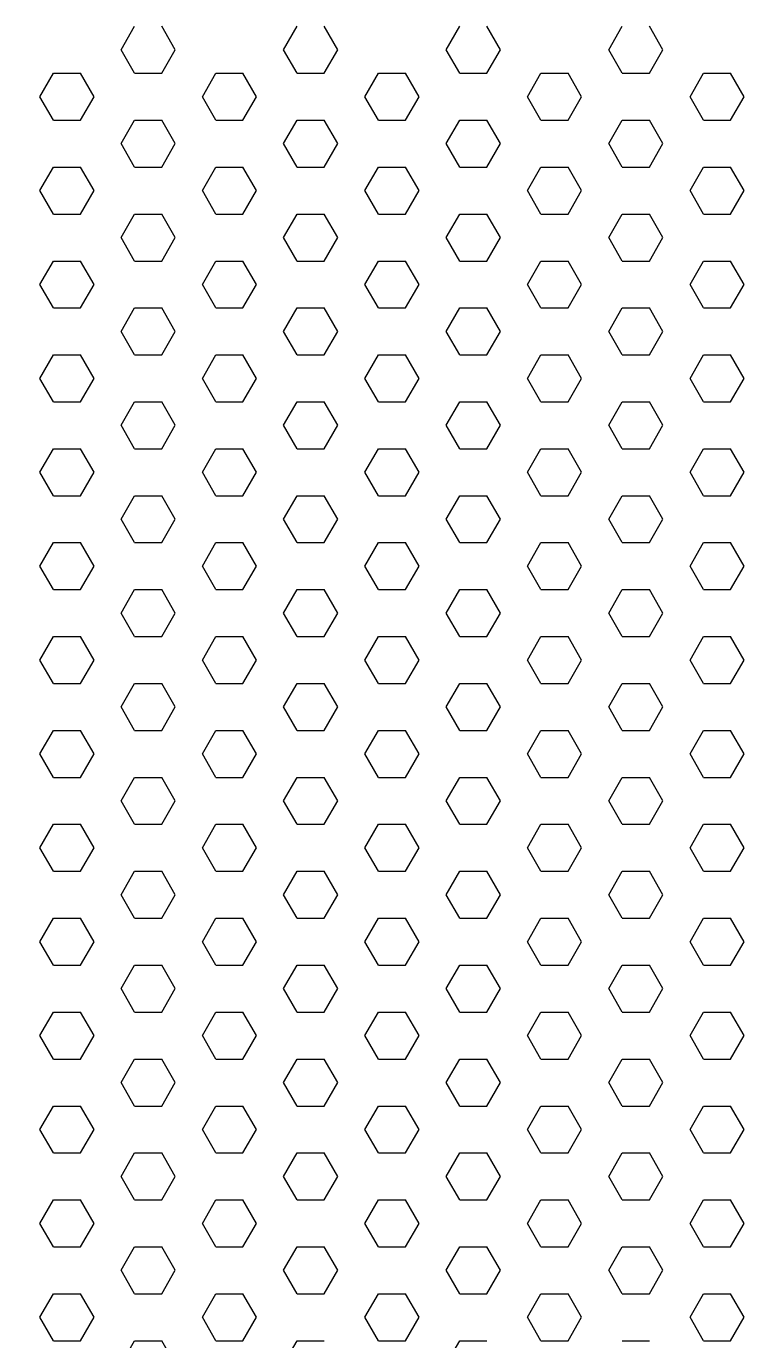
# Model space of a CAD drawing. Header units: millimetres. Extents: x 1464389 to 1998638, y -29162 to 256806.
# Drawn here: x 1540041.44 to 1540058.32, y 124775.66 to 124805.98 of the extents above; entities that cross this region are included whole.
import ezdxf

# ---------------------------------------------------------------- set-up
doc = ezdxf.new("R2010")
doc.units = ezdxf.units.MM
doc.header["$LTSCALE"] = 15
doc.layers.add('LS_DR_Washbasin', color=165, linetype='Continuous')

msp = doc.modelspace()

# ---------------------------------------------------------------- linework, layer by layer
at = {"layer": 'LS_DR_Washbasin', "linetype": 'Continuous'}
for p, q in [((1540043.631, 124805.434), (1540043.943, 124805.976)), ((1540044.881, 124805.434), (1540044.568, 124805.976)), ((1540047.381, 124805.434), (1540047.693, 124805.976)), ((1540048.631, 124805.434), (1540048.318, 124805.976)), ((1540051.131, 124805.434), (1540051.443, 124805.976)), ((1540052.381, 124805.434), (1540052.068, 124805.976)), ((1540054.881, 124805.434), (1540055.193, 124805.976)), ((1540056.131, 124805.434), (1540055.818, 124805.976)), ((1540043.943, 124804.893), (1540043.631, 124805.434)), ((1540044.568, 124804.893), (1540044.881, 124805.434)), ((1540047.693, 124804.893), (1540047.381, 124805.434)), ((1540048.318, 124804.893), (1540048.631, 124805.434)), ((1540051.443, 124804.893), (1540051.131, 124805.434)), ((1540052.068, 124804.893), (1540052.381, 124805.434)), ((1540055.193, 124804.893), (1540054.881, 124805.434)), ((1540055.818, 124804.893), (1540056.131, 124805.434)), ((1540041.756, 124804.352), (1540042.068, 124804.893)), ((1540042.068, 124804.893), (1540042.693, 124804.893)), ((1540043.006, 124804.352), (1540042.693, 124804.893)), ((1540043.943, 124804.893), (1540044.568, 124804.893)), ((1540045.506, 124804.352), (1540045.818, 124804.893)), ((1540045.818, 124804.893), (1540046.443, 124804.893)), ((1540046.756, 124804.352), (1540046.443, 124804.893)), ((1540047.693, 124804.893), (1540048.318, 124804.893)), ((1540049.256, 124804.352), (1540049.568, 124804.893)), ((1540049.568, 124804.893), (1540050.193, 124804.893)), ((1540050.506, 124804.352), (1540050.193, 124804.893)), ((1540051.443, 124804.893), (1540052.068, 124804.893)), ((1540053.006, 124804.352), (1540053.318, 124804.893)), ((1540053.318, 124804.893), (1540053.943, 124804.893)), ((1540054.256, 124804.352), (1540053.943, 124804.893)), ((1540055.193, 124804.893), (1540055.818, 124804.893)), ((1540056.756, 124804.352), (1540057.068, 124804.893)), ((1540057.068, 124804.893), (1540057.693, 124804.893)), ((1540058.006, 124804.352), (1540057.693, 124804.893)), ((1540042.068, 124803.81), (1540041.756, 124804.352)), ((1540042.693, 124803.81), (1540043.006, 124804.352)), ((1540045.818, 124803.81), (1540045.506, 124804.352)), ((1540046.443, 124803.81), (1540046.756, 124804.352)), ((1540049.568, 124803.81), (1540049.256, 124804.352)), ((1540050.193, 124803.81), (1540050.506, 124804.352)), ((1540053.318, 124803.81), (1540053.006, 124804.352)), ((1540053.943, 124803.81), (1540054.256, 124804.352)), ((1540057.068, 124803.81), (1540056.756, 124804.352)), ((1540057.693, 124803.81), (1540058.006, 124804.352)), ((1540042.068, 124803.811), (1540042.693, 124803.811)), ((1540043.631, 124803.269), (1540043.943, 124803.81)), ((1540043.943, 124803.811), (1540044.568, 124803.811)), ((1540044.881, 124803.269), (1540044.568, 124803.81)), ((1540045.818, 124803.811), (1540046.443, 124803.811)), ((1540047.381, 124803.269), (1540047.693, 124803.81)), ((1540047.693, 124803.811), (1540048.318, 124803.811)), ((1540048.631, 124803.269), (1540048.318, 124803.81)), ((1540049.568, 124803.811), (1540050.193, 124803.811)), ((1540051.131, 124803.269), (1540051.443, 124803.81)), ((1540051.443, 124803.811), (1540052.068, 124803.811)), ((1540052.381, 124803.269), (1540052.068, 124803.81)), ((1540053.318, 124803.811), (1540053.943, 124803.811)), ((1540054.881, 124803.269), (1540055.193, 124803.81)), ((1540055.193, 124803.811), (1540055.818, 124803.811)), ((1540056.131, 124803.269), (1540055.818, 124803.81)), ((1540057.068, 124803.811), (1540057.693, 124803.811)), ((1540043.943, 124802.728), (1540043.631, 124803.269)), ((1540044.568, 124802.728), (1540044.881, 124803.269)), ((1540047.693, 124802.728), (1540047.381, 124803.269)), ((1540048.318, 124802.728), (1540048.631, 124803.269)), ((1540051.443, 124802.728), (1540051.131, 124803.269)), ((1540052.068, 124802.728), (1540052.381, 124803.269)), ((1540055.193, 124802.728), (1540054.881, 124803.269)), ((1540055.818, 124802.728), (1540056.131, 124803.269)), ((1540041.756, 124802.187), (1540042.068, 124802.728)), ((1540042.068, 124802.728), (1540042.693, 124802.728)), ((1540043.006, 124802.187), (1540042.693, 124802.728)), ((1540043.943, 124802.728), (1540044.568, 124802.728)), ((1540045.506, 124802.187), (1540045.818, 124802.728)), ((1540045.818, 124802.728), (1540046.443, 124802.728)), ((1540046.756, 124802.187), (1540046.443, 124802.728)), ((1540047.693, 124802.728), (1540048.318, 124802.728)), ((1540049.256, 124802.187), (1540049.568, 124802.728)), ((1540049.568, 124802.728), (1540050.193, 124802.728)), ((1540050.506, 124802.187), (1540050.193, 124802.728)), ((1540051.443, 124802.728), (1540052.068, 124802.728)), ((1540053.006, 124802.187), (1540053.318, 124802.728)), ((1540053.318, 124802.728), (1540053.943, 124802.728)), ((1540054.256, 124802.187), (1540053.943, 124802.728)), ((1540055.193, 124802.728), (1540055.818, 124802.728)), ((1540056.756, 124802.187), (1540057.068, 124802.728)), ((1540057.068, 124802.728), (1540057.693, 124802.728)), ((1540058.006, 124802.187), (1540057.693, 124802.728)), ((1540042.068, 124801.645), (1540041.756, 124802.187)), ((1540042.693, 124801.645), (1540043.006, 124802.187)), ((1540045.818, 124801.645), (1540045.506, 124802.187)), ((1540046.443, 124801.645), (1540046.756, 124802.187)), ((1540049.568, 124801.645), (1540049.256, 124802.187)), ((1540050.193, 124801.645), (1540050.506, 124802.187)), ((1540053.318, 124801.645), (1540053.006, 124802.187)), ((1540053.943, 124801.645), (1540054.256, 124802.187)), ((1540057.068, 124801.645), (1540056.756, 124802.187)), ((1540057.693, 124801.645), (1540058.006, 124802.187)), ((1540042.068, 124801.645), (1540042.693, 124801.645)), ((1540043.631, 124801.104), (1540043.943, 124801.645)), ((1540043.943, 124801.645), (1540044.568, 124801.645)), ((1540044.881, 124801.104), (1540044.568, 124801.645)), ((1540045.818, 124801.645), (1540046.443, 124801.645)), ((1540047.381, 124801.104), (1540047.693, 124801.645)), ((1540047.693, 124801.645), (1540048.318, 124801.645)), ((1540048.631, 124801.104), (1540048.318, 124801.645)), ((1540049.568, 124801.645), (1540050.193, 124801.645)), ((1540051.131, 124801.104), (1540051.443, 124801.645)), ((1540051.443, 124801.645), (1540052.068, 124801.645)), ((1540052.381, 124801.104), (1540052.068, 124801.645)), ((1540053.318, 124801.645), (1540053.943, 124801.645)), ((1540054.881, 124801.104), (1540055.193, 124801.645)), ((1540055.193, 124801.645), (1540055.818, 124801.645)), ((1540056.131, 124801.104), (1540055.818, 124801.645)), ((1540057.068, 124801.645), (1540057.693, 124801.645)), ((1540043.943, 124800.563), (1540043.631, 124801.104)), ((1540044.568, 124800.563), (1540044.881, 124801.104)), ((1540047.693, 124800.563), (1540047.381, 124801.104)), ((1540048.318, 124800.563), (1540048.631, 124801.104)), ((1540051.443, 124800.563), (1540051.131, 124801.104)), ((1540052.068, 124800.563), (1540052.381, 124801.104)), ((1540055.193, 124800.563), (1540054.881, 124801.104)), ((1540055.818, 124800.563), (1540056.131, 124801.104)), ((1540041.756, 124800.022), (1540042.068, 124800.563)), ((1540042.068, 124800.563), (1540042.693, 124800.563)), ((1540043.006, 124800.022), (1540042.693, 124800.563)), ((1540043.943, 124800.563), (1540044.568, 124800.563)), ((1540045.506, 124800.022), (1540045.818, 124800.563)), ((1540045.818, 124800.563), (1540046.443, 124800.563)), ((1540046.756, 124800.022), (1540046.443, 124800.563)), ((1540047.693, 124800.563), (1540048.318, 124800.563)), ((1540049.256, 124800.022), (1540049.568, 124800.563)), ((1540049.568, 124800.563), (1540050.193, 124800.563)), ((1540050.506, 124800.022), (1540050.193, 124800.563)), ((1540051.443, 124800.563), (1540052.068, 124800.563)), ((1540053.006, 124800.022), (1540053.318, 124800.563)), ((1540053.318, 124800.563), (1540053.943, 124800.563)), ((1540054.256, 124800.022), (1540053.943, 124800.563)), ((1540055.193, 124800.563), (1540055.818, 124800.563)), ((1540056.756, 124800.022), (1540057.068, 124800.563)), ((1540057.068, 124800.563), (1540057.693, 124800.563)), ((1540058.006, 124800.022), (1540057.693, 124800.563)), ((1540042.068, 124799.48), (1540041.756, 124800.022)), ((1540042.693, 124799.48), (1540043.006, 124800.022)), ((1540045.818, 124799.48), (1540045.506, 124800.022)), ((1540046.443, 124799.48), (1540046.756, 124800.022)), ((1540049.568, 124799.48), (1540049.256, 124800.022)), ((1540050.193, 124799.48), (1540050.506, 124800.022)), ((1540053.318, 124799.48), (1540053.006, 124800.022)), ((1540053.943, 124799.48), (1540054.256, 124800.022)), ((1540057.068, 124799.48), (1540056.756, 124800.022)), ((1540057.693, 124799.48), (1540058.006, 124800.022)), ((1540042.068, 124799.48), (1540042.693, 124799.48)), ((1540043.631, 124798.939), (1540043.943, 124799.48)), ((1540043.943, 124799.48), (1540044.568, 124799.48)), ((1540044.881, 124798.939), (1540044.568, 124799.48)), ((1540045.818, 124799.48), (1540046.443, 124799.48)), ((1540047.381, 124798.939), (1540047.693, 124799.48)), ((1540047.693, 124799.48), (1540048.318, 124799.48)), ((1540048.631, 124798.939), (1540048.318, 124799.48)), ((1540049.568, 124799.48), (1540050.193, 124799.48)), ((1540051.131, 124798.939), (1540051.443, 124799.48)), ((1540051.443, 124799.48), (1540052.068, 124799.48)), ((1540052.381, 124798.939), (1540052.068, 124799.48)), ((1540053.318, 124799.48), (1540053.943, 124799.48)), ((1540054.881, 124798.939), (1540055.193, 124799.48)), ((1540055.193, 124799.48), (1540055.818, 124799.48)), ((1540056.131, 124798.939), (1540055.818, 124799.48)), ((1540057.068, 124799.48), (1540057.693, 124799.48)), ((1540043.943, 124798.398), (1540043.631, 124798.939)), ((1540044.568, 124798.398), (1540044.881, 124798.939)), ((1540047.693, 124798.398), (1540047.381, 124798.939)), ((1540048.318, 124798.398), (1540048.631, 124798.939)), ((1540051.443, 124798.398), (1540051.131, 124798.939)), ((1540052.068, 124798.398), (1540052.381, 124798.939)), ((1540055.193, 124798.398), (1540054.881, 124798.939)), ((1540055.818, 124798.398), (1540056.131, 124798.939)), ((1540041.756, 124797.857), (1540042.068, 124798.398)), ((1540042.068, 124798.398), (1540042.693, 124798.398)), ((1540043.006, 124797.857), (1540042.693, 124798.398)), ((1540043.943, 124798.398), (1540044.568, 124798.398)), ((1540045.506, 124797.857), (1540045.818, 124798.398)), ((1540045.818, 124798.398), (1540046.443, 124798.398)), ((1540046.756, 124797.857), (1540046.443, 124798.398)), ((1540047.693, 124798.398), (1540048.318, 124798.398)), ((1540049.256, 124797.857), (1540049.568, 124798.398)), ((1540049.568, 124798.398), (1540050.193, 124798.398)), ((1540050.506, 124797.857), (1540050.193, 124798.398)), ((1540051.443, 124798.398), (1540052.068, 124798.398)), ((1540053.006, 124797.857), (1540053.318, 124798.398)), ((1540053.318, 124798.398), (1540053.943, 124798.398)), ((1540054.256, 124797.857), (1540053.943, 124798.398)), ((1540055.193, 124798.398), (1540055.818, 124798.398)), ((1540056.756, 124797.857), (1540057.068, 124798.398)), ((1540057.068, 124798.398), (1540057.693, 124798.398)), ((1540058.006, 124797.857), (1540057.693, 124798.398)), ((1540042.068, 124797.315), (1540041.756, 124797.857)), ((1540042.693, 124797.315), (1540043.006, 124797.857)), ((1540045.818, 124797.315), (1540045.506, 124797.857)), ((1540046.443, 124797.315), (1540046.756, 124797.857)), ((1540049.568, 124797.315), (1540049.256, 124797.857)), ((1540050.193, 124797.315), (1540050.506, 124797.857)), ((1540053.318, 124797.315), (1540053.006, 124797.857)), ((1540053.943, 124797.315), (1540054.256, 124797.857)), ((1540057.068, 124797.315), (1540056.756, 124797.857)), ((1540057.693, 124797.315), (1540058.006, 124797.857)), ((1540042.068, 124797.315), (1540042.693, 124797.315)), ((1540043.631, 124796.774), (1540043.943, 124797.315)), ((1540043.943, 124797.315), (1540044.568, 124797.315)), ((1540044.881, 124796.774), (1540044.568, 124797.315)), ((1540045.818, 124797.315), (1540046.443, 124797.315)), ((1540047.381, 124796.774), (1540047.693, 124797.315)), ((1540047.693, 124797.315), (1540048.318, 124797.315)), ((1540048.631, 124796.774), (1540048.318, 124797.315)), ((1540049.568, 124797.315), (1540050.193, 124797.315)), ((1540051.131, 124796.774), (1540051.443, 124797.315)), ((1540051.443, 124797.315), (1540052.068, 124797.315)), ((1540052.381, 124796.774), (1540052.068, 124797.315)), ((1540053.318, 124797.315), (1540053.943, 124797.315)), ((1540054.881, 124796.774), (1540055.193, 124797.315)), ((1540055.193, 124797.315), (1540055.818, 124797.315)), ((1540056.131, 124796.774), (1540055.818, 124797.315)), ((1540057.068, 124797.315), (1540057.693, 124797.315)), ((1540043.943, 124796.233), (1540043.631, 124796.774)), ((1540044.568, 124796.233), (1540044.881, 124796.774)), ((1540047.693, 124796.233), (1540047.381, 124796.774)), ((1540048.318, 124796.233), (1540048.631, 124796.774)), ((1540051.443, 124796.233), (1540051.131, 124796.774)), ((1540052.068, 124796.233), (1540052.381, 124796.774)), ((1540055.193, 124796.233), (1540054.881, 124796.774)), ((1540055.818, 124796.233), (1540056.131, 124796.774)), ((1540041.756, 124795.691), (1540042.068, 124796.233)), ((1540042.068, 124796.233), (1540042.693, 124796.233)), ((1540043.006, 124795.691), (1540042.693, 124796.233)), ((1540043.943, 124796.233), (1540044.568, 124796.233)), ((1540045.506, 124795.691), (1540045.818, 124796.233)), ((1540045.818, 124796.233), (1540046.443, 124796.233)), ((1540046.756, 124795.691), (1540046.443, 124796.233)), ((1540047.693, 124796.233), (1540048.318, 124796.233)), ((1540049.256, 124795.691), (1540049.568, 124796.233)), ((1540049.568, 124796.233), (1540050.193, 124796.233)), ((1540050.506, 124795.691), (1540050.193, 124796.233)), ((1540051.443, 124796.233), (1540052.068, 124796.233)), ((1540053.006, 124795.691), (1540053.318, 124796.233)), ((1540053.318, 124796.233), (1540053.943, 124796.233)), ((1540054.256, 124795.691), (1540053.943, 124796.233)), ((1540055.193, 124796.233), (1540055.818, 124796.233)), ((1540056.756, 124795.691), (1540057.068, 124796.233)), ((1540057.068, 124796.233), (1540057.693, 124796.233)), ((1540058.006, 124795.691), (1540057.693, 124796.233)), ((1540042.068, 124795.15), (1540041.756, 124795.691)), ((1540042.693, 124795.15), (1540043.006, 124795.691)), ((1540045.818, 124795.15), (1540045.506, 124795.691)), ((1540046.443, 124795.15), (1540046.756, 124795.691)), ((1540049.568, 124795.15), (1540049.256, 124795.691)), ((1540050.193, 124795.15), (1540050.506, 124795.691)), ((1540053.318, 124795.15), (1540053.006, 124795.691)), ((1540053.943, 124795.15), (1540054.256, 124795.691)), ((1540057.068, 124795.15), (1540056.756, 124795.691)), ((1540057.693, 124795.15), (1540058.006, 124795.691)), ((1540042.068, 124795.15), (1540042.693, 124795.15)), ((1540043.631, 124794.609), (1540043.943, 124795.15)), ((1540043.943, 124795.15), (1540044.568, 124795.15)), ((1540044.881, 124794.609), (1540044.568, 124795.15)), ((1540045.818, 124795.15), (1540046.443, 124795.15)), ((1540047.381, 124794.609), (1540047.693, 124795.15)), ((1540047.693, 124795.15), (1540048.318, 124795.15)), ((1540048.631, 124794.609), (1540048.318, 124795.15)), ((1540049.568, 124795.15), (1540050.193, 124795.15)), ((1540051.131, 124794.609), (1540051.443, 124795.15)), ((1540051.443, 124795.15), (1540052.068, 124795.15)), ((1540052.381, 124794.609), (1540052.068, 124795.15)), ((1540053.318, 124795.15), (1540053.943, 124795.15)), ((1540054.881, 124794.609), (1540055.193, 124795.15)), ((1540055.193, 124795.15), (1540055.818, 124795.15)), ((1540056.131, 124794.609), (1540055.818, 124795.15)), ((1540057.068, 124795.15), (1540057.693, 124795.15)), ((1540043.943, 124794.068), (1540043.631, 124794.609)), ((1540044.568, 124794.068), (1540044.881, 124794.609)), ((1540047.693, 124794.068), (1540047.381, 124794.609)), ((1540048.318, 124794.068), (1540048.631, 124794.609)), ((1540051.443, 124794.068), (1540051.131, 124794.609)), ((1540052.068, 124794.068), (1540052.381, 124794.609)), ((1540055.193, 124794.068), (1540054.881, 124794.609)), ((1540055.818, 124794.068), (1540056.131, 124794.609)), ((1540041.756, 124793.526), (1540042.068, 124794.068)), ((1540042.068, 124794.068), (1540042.693, 124794.068)), ((1540043.006, 124793.526), (1540042.693, 124794.068)), ((1540043.943, 124794.068), (1540044.568, 124794.068)), ((1540045.506, 124793.526), (1540045.818, 124794.068)), ((1540045.818, 124794.068), (1540046.443, 124794.068)), ((1540046.756, 124793.526), (1540046.443, 124794.068)), ((1540047.693, 124794.068), (1540048.318, 124794.068)), ((1540049.256, 124793.526), (1540049.568, 124794.068)), ((1540049.568, 124794.068), (1540050.193, 124794.068)), ((1540050.506, 124793.526), (1540050.193, 124794.068)), ((1540051.443, 124794.068), (1540052.068, 124794.068)), ((1540053.006, 124793.526), (1540053.318, 124794.068)), ((1540053.318, 124794.068), (1540053.943, 124794.068)), ((1540054.256, 124793.526), (1540053.943, 124794.068)), ((1540055.193, 124794.068), (1540055.818, 124794.068)), ((1540056.756, 124793.526), (1540057.068, 124794.068)), ((1540057.068, 124794.068), (1540057.693, 124794.068)), ((1540058.006, 124793.526), (1540057.693, 124794.068)), ((1540042.068, 124792.985), (1540041.756, 124793.526)), ((1540042.693, 124792.985), (1540043.006, 124793.526)), ((1540045.818, 124792.985), (1540045.506, 124793.526)), ((1540046.443, 124792.985), (1540046.756, 124793.526)), ((1540049.568, 124792.985), (1540049.256, 124793.526)), ((1540050.193, 124792.985), (1540050.506, 124793.526)), ((1540053.318, 124792.985), (1540053.006, 124793.526)), ((1540053.943, 124792.985), (1540054.256, 124793.526)), ((1540057.068, 124792.985), (1540056.756, 124793.526)), ((1540057.693, 124792.985), (1540058.006, 124793.526)), ((1540042.068, 124792.985), (1540042.693, 124792.985)), ((1540043.631, 124792.444), (1540043.943, 124792.985)), ((1540043.943, 124792.985), (1540044.568, 124792.985)), ((1540044.881, 124792.444), (1540044.568, 124792.985)), ((1540045.818, 124792.985), (1540046.443, 124792.985)), ((1540047.381, 124792.444), (1540047.693, 124792.985)), ((1540047.693, 124792.985), (1540048.318, 124792.985)), ((1540048.631, 124792.444), (1540048.318, 124792.985)), ((1540049.568, 124792.985), (1540050.193, 124792.985)), ((1540051.131, 124792.444), (1540051.443, 124792.985)), ((1540051.443, 124792.985), (1540052.068, 124792.985)), ((1540052.381, 124792.444), (1540052.068, 124792.985)), ((1540053.318, 124792.985), (1540053.943, 124792.985)), ((1540054.881, 124792.444), (1540055.193, 124792.985)), ((1540055.193, 124792.985), (1540055.818, 124792.985)), ((1540056.131, 124792.444), (1540055.818, 124792.985)), ((1540057.068, 124792.985), (1540057.693, 124792.985)), ((1540043.943, 124791.903), (1540043.631, 124792.444)), ((1540044.568, 124791.903), (1540044.881, 124792.444)), ((1540047.693, 124791.903), (1540047.381, 124792.444)), ((1540048.318, 124791.903), (1540048.631, 124792.444)), ((1540051.443, 124791.903), (1540051.131, 124792.444)), ((1540052.068, 124791.903), (1540052.381, 124792.444)), ((1540055.193, 124791.903), (1540054.881, 124792.444)), ((1540055.818, 124791.903), (1540056.131, 124792.444)), ((1540041.756, 124791.361), (1540042.068, 124791.903)), ((1540042.068, 124791.903), (1540042.693, 124791.903)), ((1540043.006, 124791.361), (1540042.693, 124791.903)), ((1540043.943, 124791.903), (1540044.568, 124791.903)), ((1540045.506, 124791.361), (1540045.818, 124791.903)), ((1540045.818, 124791.903), (1540046.443, 124791.903)), ((1540046.756, 124791.361), (1540046.443, 124791.903)), ((1540047.693, 124791.903), (1540048.318, 124791.903)), ((1540049.256, 124791.361), (1540049.568, 124791.903)), ((1540049.568, 124791.903), (1540050.193, 124791.903)), ((1540050.506, 124791.361), (1540050.193, 124791.903)), ((1540051.443, 124791.903), (1540052.068, 124791.903)), ((1540053.006, 124791.361), (1540053.318, 124791.903)), ((1540053.318, 124791.903), (1540053.943, 124791.903)), ((1540054.256, 124791.361), (1540053.943, 124791.903)), ((1540055.193, 124791.903), (1540055.818, 124791.903)), ((1540056.756, 124791.361), (1540057.068, 124791.903)), ((1540057.068, 124791.903), (1540057.693, 124791.903)), ((1540058.006, 124791.361), (1540057.693, 124791.903)), ((1540042.068, 124790.82), (1540041.756, 124791.361)), ((1540042.693, 124790.82), (1540043.006, 124791.361)), ((1540045.818, 124790.82), (1540045.506, 124791.361)), ((1540046.443, 124790.82), (1540046.756, 124791.361)), ((1540049.568, 124790.82), (1540049.256, 124791.361)), ((1540050.193, 124790.82), (1540050.506, 124791.361)), ((1540053.318, 124790.82), (1540053.006, 124791.361)), ((1540053.943, 124790.82), (1540054.256, 124791.361)), ((1540057.068, 124790.82), (1540056.756, 124791.361)), ((1540057.693, 124790.82), (1540058.006, 124791.361)), ((1540042.068, 124790.82), (1540042.693, 124790.82)), ((1540043.631, 124790.279), (1540043.943, 124790.82)), ((1540043.943, 124790.82), (1540044.568, 124790.82)), ((1540044.881, 124790.279), (1540044.568, 124790.82)), ((1540045.818, 124790.82), (1540046.443, 124790.82)), ((1540047.381, 124790.279), (1540047.693, 124790.82)), ((1540047.693, 124790.82), (1540048.318, 124790.82)), ((1540048.631, 124790.279), (1540048.318, 124790.82)), ((1540049.568, 124790.82), (1540050.193, 124790.82)), ((1540051.131, 124790.279), (1540051.443, 124790.82)), ((1540051.443, 124790.82), (1540052.068, 124790.82)), ((1540052.381, 124790.279), (1540052.068, 124790.82)), ((1540053.318, 124790.82), (1540053.943, 124790.82)), ((1540054.881, 124790.279), (1540055.193, 124790.82)), ((1540055.193, 124790.82), (1540055.818, 124790.82)), ((1540056.131, 124790.279), (1540055.818, 124790.82)), ((1540057.068, 124790.82), (1540057.693, 124790.82)), ((1540043.943, 124789.738), (1540043.631, 124790.279)), ((1540044.568, 124789.738), (1540044.881, 124790.279)), ((1540047.693, 124789.738), (1540047.381, 124790.279)), ((1540048.318, 124789.738), (1540048.631, 124790.279)), ((1540051.443, 124789.738), (1540051.131, 124790.279)), ((1540052.068, 124789.738), (1540052.381, 124790.279)), ((1540055.193, 124789.738), (1540054.881, 124790.279)), ((1540055.818, 124789.738), (1540056.131, 124790.279)), ((1540041.756, 124789.196), (1540042.068, 124789.738)), ((1540042.068, 124789.738), (1540042.693, 124789.738)), ((1540043.006, 124789.196), (1540042.693, 124789.738)), ((1540043.943, 124789.738), (1540044.568, 124789.738)), ((1540045.506, 124789.196), (1540045.818, 124789.738)), ((1540045.818, 124789.738), (1540046.443, 124789.738)), ((1540046.756, 124789.196), (1540046.443, 124789.738)), ((1540047.693, 124789.738), (1540048.318, 124789.738)), ((1540049.256, 124789.196), (1540049.568, 124789.738)), ((1540049.568, 124789.738), (1540050.193, 124789.738)), ((1540050.506, 124789.196), (1540050.193, 124789.738)), ((1540051.443, 124789.738), (1540052.068, 124789.738)), ((1540053.006, 124789.196), (1540053.318, 124789.738)), ((1540053.318, 124789.738), (1540053.943, 124789.738)), ((1540054.256, 124789.196), (1540053.943, 124789.738)), ((1540055.193, 124789.738), (1540055.818, 124789.738)), ((1540056.756, 124789.196), (1540057.068, 124789.738)), ((1540057.068, 124789.738), (1540057.693, 124789.738)), ((1540058.006, 124789.196), (1540057.693, 124789.738)), ((1540042.068, 124788.655), (1540041.756, 124789.196)), ((1540042.693, 124788.655), (1540043.006, 124789.196)), ((1540045.818, 124788.655), (1540045.506, 124789.196)), ((1540046.443, 124788.655), (1540046.756, 124789.196)), ((1540049.568, 124788.655), (1540049.256, 124789.196)), ((1540050.193, 124788.655), (1540050.506, 124789.196)), ((1540053.318, 124788.655), (1540053.006, 124789.196)), ((1540053.943, 124788.655), (1540054.256, 124789.196)), ((1540057.068, 124788.655), (1540056.756, 124789.196)), ((1540057.693, 124788.655), (1540058.006, 124789.196)), ((1540042.068, 124788.655), (1540042.693, 124788.655)), ((1540043.631, 124788.114), (1540043.943, 124788.655)), ((1540043.943, 124788.655), (1540044.568, 124788.655)), ((1540044.881, 124788.114), (1540044.568, 124788.655)), ((1540045.818, 124788.655), (1540046.443, 124788.655)), ((1540047.381, 124788.114), (1540047.693, 124788.655)), ((1540047.693, 124788.655), (1540048.318, 124788.655)), ((1540048.631, 124788.114), (1540048.318, 124788.655)), ((1540049.568, 124788.655), (1540050.193, 124788.655)), ((1540051.131, 124788.114), (1540051.443, 124788.655)), ((1540051.443, 124788.655), (1540052.068, 124788.655)), ((1540052.381, 124788.114), (1540052.068, 124788.655)), ((1540053.318, 124788.655), (1540053.943, 124788.655)), ((1540054.881, 124788.114), (1540055.193, 124788.655)), ((1540055.193, 124788.655), (1540055.818, 124788.655)), ((1540056.131, 124788.114), (1540055.818, 124788.655)), ((1540057.068, 124788.655), (1540057.693, 124788.655)), ((1540043.943, 124787.573), (1540043.631, 124788.114)), ((1540044.568, 124787.573), (1540044.881, 124788.114)), ((1540047.693, 124787.573), (1540047.381, 124788.114)), ((1540048.318, 124787.573), (1540048.631, 124788.114)), ((1540051.443, 124787.573), (1540051.131, 124788.114)), ((1540052.068, 124787.573), (1540052.381, 124788.114)), ((1540055.193, 124787.573), (1540054.881, 124788.114)), ((1540055.818, 124787.573), (1540056.131, 124788.114)), ((1540041.756, 124787.031), (1540042.068, 124787.573)), ((1540042.068, 124787.573), (1540042.693, 124787.573)), ((1540043.006, 124787.031), (1540042.693, 124787.573)), ((1540043.943, 124787.573), (1540044.568, 124787.573)), ((1540045.506, 124787.031), (1540045.818, 124787.573)), ((1540045.818, 124787.573), (1540046.443, 124787.573)), ((1540046.756, 124787.031), (1540046.443, 124787.573)), ((1540047.693, 124787.573), (1540048.318, 124787.573)), ((1540049.256, 124787.031), (1540049.568, 124787.573)), ((1540049.568, 124787.573), (1540050.193, 124787.573)), ((1540050.506, 124787.031), (1540050.193, 124787.573)), ((1540051.443, 124787.573), (1540052.068, 124787.573)), ((1540053.006, 124787.031), (1540053.318, 124787.573)), ((1540053.318, 124787.573), (1540053.943, 124787.573)), ((1540054.256, 124787.031), (1540053.943, 124787.573)), ((1540055.193, 124787.573), (1540055.818, 124787.573)), ((1540056.756, 124787.031), (1540057.068, 124787.573)), ((1540057.068, 124787.573), (1540057.693, 124787.573)), ((1540058.006, 124787.031), (1540057.693, 124787.573)), ((1540042.068, 124786.49), (1540041.756, 124787.031)), ((1540042.693, 124786.49), (1540043.006, 124787.031)), ((1540045.818, 124786.49), (1540045.506, 124787.031)), ((1540046.443, 124786.49), (1540046.756, 124787.031)), ((1540049.568, 124786.49), (1540049.256, 124787.031)), ((1540050.193, 124786.49), (1540050.506, 124787.031)), ((1540053.318, 124786.49), (1540053.006, 124787.031)), ((1540053.943, 124786.49), (1540054.256, 124787.031)), ((1540057.068, 124786.49), (1540056.756, 124787.031)), ((1540057.693, 124786.49), (1540058.006, 124787.031)), ((1540042.068, 124786.49), (1540042.693, 124786.49)), ((1540043.631, 124785.949), (1540043.943, 124786.49)), ((1540043.943, 124786.49), (1540044.568, 124786.49)), ((1540044.881, 124785.949), (1540044.568, 124786.49)), ((1540045.818, 124786.49), (1540046.443, 124786.49)), ((1540047.381, 124785.949), (1540047.693, 124786.49)), ((1540047.693, 124786.49), (1540048.318, 124786.49)), ((1540048.631, 124785.949), (1540048.318, 124786.49)), ((1540049.568, 124786.49), (1540050.193, 124786.49)), ((1540051.131, 124785.949), (1540051.443, 124786.49)), ((1540051.443, 124786.49), (1540052.068, 124786.49)), ((1540052.381, 124785.949), (1540052.068, 124786.49)), ((1540053.318, 124786.49), (1540053.943, 124786.49)), ((1540054.881, 124785.949), (1540055.193, 124786.49)), ((1540055.193, 124786.49), (1540055.818, 124786.49)), ((1540056.131, 124785.949), (1540055.818, 124786.49)), ((1540057.068, 124786.49), (1540057.693, 124786.49)), ((1540043.943, 124785.407), (1540043.631, 124785.949)), ((1540044.568, 124785.407), (1540044.881, 124785.949)), ((1540047.693, 124785.407), (1540047.381, 124785.949)), ((1540048.318, 124785.407), (1540048.631, 124785.949)), ((1540051.443, 124785.407), (1540051.131, 124785.949)), ((1540052.068, 124785.407), (1540052.381, 124785.949)), ((1540055.193, 124785.407), (1540054.881, 124785.949)), ((1540055.818, 124785.407), (1540056.131, 124785.949)), ((1540041.756, 124784.866), (1540042.068, 124785.407)), ((1540042.068, 124785.407), (1540042.693, 124785.407)), ((1540043.006, 124784.866), (1540042.693, 124785.407)), ((1540043.943, 124785.407), (1540044.568, 124785.407)), ((1540045.506, 124784.866), (1540045.818, 124785.407)), ((1540045.818, 124785.407), (1540046.443, 124785.407)), ((1540046.756, 124784.866), (1540046.443, 124785.407)), ((1540047.693, 124785.407), (1540048.318, 124785.407)), ((1540049.256, 124784.866), (1540049.568, 124785.407)), ((1540049.568, 124785.407), (1540050.193, 124785.407)), ((1540050.506, 124784.866), (1540050.193, 124785.407)), ((1540051.443, 124785.407), (1540052.068, 124785.407)), ((1540053.006, 124784.866), (1540053.318, 124785.407)), ((1540053.318, 124785.407), (1540053.943, 124785.407)), ((1540054.256, 124784.866), (1540053.943, 124785.407)), ((1540055.193, 124785.407), (1540055.818, 124785.407)), ((1540056.756, 124784.866), (1540057.068, 124785.407)), ((1540057.068, 124785.407), (1540057.693, 124785.407)), ((1540058.006, 124784.866), (1540057.693, 124785.407)), ((1540042.068, 124784.325), (1540041.756, 124784.866)), ((1540042.693, 124784.325), (1540043.006, 124784.866)), ((1540045.818, 124784.325), (1540045.506, 124784.866)), ((1540046.443, 124784.325), (1540046.756, 124784.866)), ((1540049.568, 124784.325), (1540049.256, 124784.866)), ((1540050.193, 124784.325), (1540050.506, 124784.866)), ((1540053.318, 124784.325), (1540053.006, 124784.866)), ((1540053.943, 124784.325), (1540054.256, 124784.866)), ((1540057.068, 124784.325), (1540056.756, 124784.866)), ((1540057.693, 124784.325), (1540058.006, 124784.866)), ((1540042.068, 124784.325), (1540042.693, 124784.325)), ((1540043.631, 124783.784), (1540043.943, 124784.325)), ((1540043.943, 124784.325), (1540044.568, 124784.325)), ((1540044.881, 124783.784), (1540044.568, 124784.325)), ((1540045.818, 124784.325), (1540046.443, 124784.325)), ((1540047.381, 124783.784), (1540047.693, 124784.325)), ((1540047.693, 124784.325), (1540048.318, 124784.325)), ((1540048.631, 124783.784), (1540048.318, 124784.325)), ((1540049.568, 124784.325), (1540050.193, 124784.325)), ((1540051.131, 124783.784), (1540051.443, 124784.325)), ((1540051.443, 124784.325), (1540052.068, 124784.325)), ((1540052.381, 124783.784), (1540052.068, 124784.325)), ((1540053.318, 124784.325), (1540053.943, 124784.325)), ((1540054.881, 124783.784), (1540055.193, 124784.325)), ((1540055.193, 124784.325), (1540055.818, 124784.325)), ((1540056.131, 124783.784), (1540055.818, 124784.325)), ((1540057.068, 124784.325), (1540057.693, 124784.325)), ((1540043.943, 124783.242), (1540043.631, 124783.784)), ((1540044.568, 124783.242), (1540044.881, 124783.784)), ((1540047.693, 124783.242), (1540047.381, 124783.784)), ((1540048.318, 124783.242), (1540048.631, 124783.784)), ((1540051.443, 124783.242), (1540051.131, 124783.784)), ((1540052.068, 124783.242), (1540052.381, 124783.784)), ((1540055.193, 124783.242), (1540054.881, 124783.784)), ((1540055.818, 124783.242), (1540056.131, 124783.784)), ((1540041.756, 124782.701), (1540042.068, 124783.242)), ((1540042.068, 124783.242), (1540042.693, 124783.242)), ((1540043.006, 124782.701), (1540042.693, 124783.242)), ((1540043.943, 124783.242), (1540044.568, 124783.242)), ((1540045.506, 124782.701), (1540045.818, 124783.242)), ((1540045.818, 124783.242), (1540046.443, 124783.242)), ((1540046.756, 124782.701), (1540046.443, 124783.242)), ((1540047.693, 124783.242), (1540048.318, 124783.242)), ((1540049.256, 124782.701), (1540049.568, 124783.242)), ((1540049.568, 124783.242), (1540050.193, 124783.242)), ((1540050.506, 124782.701), (1540050.193, 124783.242)), ((1540051.443, 124783.242), (1540052.068, 124783.242)), ((1540053.006, 124782.701), (1540053.318, 124783.242)), ((1540053.318, 124783.242), (1540053.943, 124783.242)), ((1540054.256, 124782.701), (1540053.943, 124783.242)), ((1540055.193, 124783.242), (1540055.818, 124783.242)), ((1540056.756, 124782.701), (1540057.068, 124783.242)), ((1540057.068, 124783.242), (1540057.693, 124783.242)), ((1540058.006, 124782.701), (1540057.693, 124783.242)), ((1540042.068, 124782.16), (1540041.756, 124782.701)), ((1540042.693, 124782.16), (1540043.006, 124782.701)), ((1540045.818, 124782.16), (1540045.506, 124782.701)), ((1540046.443, 124782.16), (1540046.756, 124782.701)), ((1540049.568, 124782.16), (1540049.256, 124782.701)), ((1540050.193, 124782.16), (1540050.506, 124782.701)), ((1540053.318, 124782.16), (1540053.006, 124782.701)), ((1540053.943, 124782.16), (1540054.256, 124782.701)), ((1540057.068, 124782.16), (1540056.756, 124782.701)), ((1540057.693, 124782.16), (1540058.006, 124782.701)), ((1540042.068, 124782.16), (1540042.693, 124782.16)), ((1540043.631, 124781.619), (1540043.943, 124782.16)), ((1540043.943, 124782.16), (1540044.568, 124782.16)), ((1540044.881, 124781.619), (1540044.568, 124782.16)), ((1540045.818, 124782.16), (1540046.443, 124782.16)), ((1540047.381, 124781.619), (1540047.693, 124782.16)), ((1540047.693, 124782.16), (1540048.318, 124782.16)), ((1540048.631, 124781.619), (1540048.318, 124782.16)), ((1540049.568, 124782.16), (1540050.193, 124782.16)), ((1540051.131, 124781.619), (1540051.443, 124782.16)), ((1540051.443, 124782.16), (1540052.068, 124782.16)), ((1540052.381, 124781.619), (1540052.068, 124782.16)), ((1540053.318, 124782.16), (1540053.943, 124782.16)), ((1540054.881, 124781.619), (1540055.193, 124782.16)), ((1540055.193, 124782.16), (1540055.818, 124782.16)), ((1540056.131, 124781.619), (1540055.818, 124782.16)), ((1540057.068, 124782.16), (1540057.693, 124782.16)), ((1540043.943, 124781.077), (1540043.631, 124781.619)), ((1540044.568, 124781.077), (1540044.881, 124781.619)), ((1540047.693, 124781.077), (1540047.381, 124781.619)), ((1540048.318, 124781.077), (1540048.631, 124781.619)), ((1540051.443, 124781.077), (1540051.131, 124781.619)), ((1540052.068, 124781.077), (1540052.381, 124781.619)), ((1540055.193, 124781.077), (1540054.881, 124781.619)), ((1540055.818, 124781.077), (1540056.131, 124781.619)), ((1540041.756, 124780.536), (1540042.068, 124781.077)), ((1540042.068, 124781.077), (1540042.693, 124781.077)), ((1540043.006, 124780.536), (1540042.693, 124781.077)), ((1540043.943, 124781.077), (1540044.568, 124781.077)), ((1540045.506, 124780.536), (1540045.818, 124781.077)), ((1540045.818, 124781.077), (1540046.443, 124781.077)), ((1540046.756, 124780.536), (1540046.443, 124781.077)), ((1540047.693, 124781.077), (1540048.318, 124781.077)), ((1540049.256, 124780.536), (1540049.568, 124781.077)), ((1540049.568, 124781.077), (1540050.193, 124781.077)), ((1540050.506, 124780.536), (1540050.193, 124781.077)), ((1540051.443, 124781.077), (1540052.068, 124781.077)), ((1540053.006, 124780.536), (1540053.318, 124781.077)), ((1540053.318, 124781.077), (1540053.943, 124781.077)), ((1540054.256, 124780.536), (1540053.943, 124781.077)), ((1540055.193, 124781.077), (1540055.818, 124781.077)), ((1540056.756, 124780.536), (1540057.068, 124781.077)), ((1540057.068, 124781.077), (1540057.693, 124781.077)), ((1540058.006, 124780.536), (1540057.693, 124781.077)), ((1540042.068, 124779.995), (1540041.756, 124780.536)), ((1540042.693, 124779.995), (1540043.006, 124780.536)), ((1540045.818, 124779.995), (1540045.506, 124780.536)), ((1540046.443, 124779.995), (1540046.756, 124780.536)), ((1540049.568, 124779.995), (1540049.256, 124780.536)), ((1540050.193, 124779.995), (1540050.506, 124780.536)), ((1540053.318, 124779.995), (1540053.006, 124780.536)), ((1540053.943, 124779.995), (1540054.256, 124780.536)), ((1540057.068, 124779.995), (1540056.756, 124780.536)), ((1540057.693, 124779.995), (1540058.006, 124780.536)), ((1540042.068, 124779.995), (1540042.693, 124779.995)), ((1540043.631, 124779.454), (1540043.943, 124779.995)), ((1540043.943, 124779.995), (1540044.568, 124779.995)), ((1540044.881, 124779.454), (1540044.568, 124779.995)), ((1540045.818, 124779.995), (1540046.443, 124779.995)), ((1540047.381, 124779.454), (1540047.693, 124779.995)), ((1540047.693, 124779.995), (1540048.318, 124779.995)), ((1540048.631, 124779.454), (1540048.318, 124779.995)), ((1540049.568, 124779.995), (1540050.193, 124779.995)), ((1540051.131, 124779.454), (1540051.443, 124779.995)), ((1540051.443, 124779.995), (1540052.068, 124779.995)), ((1540052.381, 124779.454), (1540052.068, 124779.995)), ((1540053.318, 124779.995), (1540053.943, 124779.995)), ((1540054.881, 124779.454), (1540055.193, 124779.995)), ((1540055.193, 124779.995), (1540055.818, 124779.995)), ((1540056.131, 124779.454), (1540055.818, 124779.995)), ((1540057.068, 124779.995), (1540057.693, 124779.995)), ((1540043.943, 124778.912), (1540043.631, 124779.454)), ((1540044.568, 124778.912), (1540044.881, 124779.454)), ((1540047.693, 124778.912), (1540047.381, 124779.454)), ((1540048.318, 124778.912), (1540048.631, 124779.454)), ((1540051.443, 124778.912), (1540051.131, 124779.454)), ((1540052.068, 124778.912), (1540052.381, 124779.454)), ((1540055.193, 124778.912), (1540054.881, 124779.454)), ((1540055.818, 124778.912), (1540056.131, 124779.454)), ((1540041.756, 124778.371), (1540042.068, 124778.912)), ((1540042.068, 124778.912), (1540042.693, 124778.912)), ((1540043.006, 124778.371), (1540042.693, 124778.912)), ((1540043.943, 124778.912), (1540044.568, 124778.912)), ((1540045.506, 124778.371), (1540045.818, 124778.912)), ((1540045.818, 124778.912), (1540046.443, 124778.912)), ((1540046.756, 124778.371), (1540046.443, 124778.912)), ((1540047.693, 124778.912), (1540048.318, 124778.912)), ((1540049.256, 124778.371), (1540049.568, 124778.912)), ((1540049.568, 124778.912), (1540050.193, 124778.912)), ((1540050.506, 124778.371), (1540050.193, 124778.912)), ((1540051.443, 124778.912), (1540052.068, 124778.912)), ((1540053.006, 124778.371), (1540053.318, 124778.912)), ((1540053.318, 124778.912), (1540053.943, 124778.912)), ((1540054.256, 124778.371), (1540053.943, 124778.912)), ((1540055.193, 124778.912), (1540055.818, 124778.912)), ((1540056.756, 124778.371), (1540057.068, 124778.912)), ((1540057.068, 124778.912), (1540057.693, 124778.912)), ((1540058.006, 124778.371), (1540057.693, 124778.912)), ((1540042.068, 124777.83), (1540041.756, 124778.371)), ((1540042.693, 124777.83), (1540043.006, 124778.371)), ((1540045.818, 124777.83), (1540045.506, 124778.371)), ((1540046.443, 124777.83), (1540046.756, 124778.371)), ((1540049.568, 124777.83), (1540049.256, 124778.371)), ((1540050.193, 124777.83), (1540050.506, 124778.371)), ((1540053.318, 124777.83), (1540053.006, 124778.371)), ((1540053.943, 124777.83), (1540054.256, 124778.371)), ((1540057.068, 124777.83), (1540056.756, 124778.371)), ((1540057.693, 124777.83), (1540058.006, 124778.371)), ((1540042.068, 124777.83), (1540042.693, 124777.83)), ((1540043.631, 124777.288), (1540043.943, 124777.83)), ((1540043.943, 124777.83), (1540044.568, 124777.83)), ((1540044.881, 124777.288), (1540044.568, 124777.83)), ((1540045.818, 124777.83), (1540046.443, 124777.83)), ((1540047.381, 124777.288), (1540047.693, 124777.83)), ((1540047.693, 124777.83), (1540048.318, 124777.83)), ((1540048.631, 124777.288), (1540048.318, 124777.83)), ((1540049.568, 124777.83), (1540050.193, 124777.83)), ((1540051.131, 124777.288), (1540051.443, 124777.83)), ((1540051.443, 124777.83), (1540052.068, 124777.83)), ((1540052.381, 124777.288), (1540052.068, 124777.83)), ((1540053.318, 124777.83), (1540053.943, 124777.83)), ((1540054.881, 124777.288), (1540055.193, 124777.83)), ((1540055.193, 124777.83), (1540055.818, 124777.83)), ((1540056.131, 124777.288), (1540055.818, 124777.83)), ((1540057.068, 124777.83), (1540057.693, 124777.83)), ((1540043.943, 124776.747), (1540043.631, 124777.288)), ((1540044.568, 124776.747), (1540044.881, 124777.288)), ((1540047.693, 124776.747), (1540047.381, 124777.288)), ((1540048.318, 124776.747), (1540048.631, 124777.288)), ((1540051.443, 124776.747), (1540051.131, 124777.288)), ((1540052.068, 124776.747), (1540052.381, 124777.288)), ((1540055.193, 124776.747), (1540054.881, 124777.288)), ((1540055.818, 124776.747), (1540056.131, 124777.288)), ((1540041.756, 124776.206), (1540042.068, 124776.747)), ((1540042.068, 124776.747), (1540042.693, 124776.747)), ((1540043.006, 124776.206), (1540042.693, 124776.747)), ((1540043.943, 124776.747), (1540044.568, 124776.747)), ((1540045.506, 124776.206), (1540045.818, 124776.747)), ((1540045.818, 124776.747), (1540046.443, 124776.747)), ((1540046.756, 124776.206), (1540046.443, 124776.747)), ((1540047.693, 124776.747), (1540048.318, 124776.747)), ((1540049.256, 124776.206), (1540049.568, 124776.747)), ((1540049.568, 124776.747), (1540050.193, 124776.747)), ((1540050.506, 124776.206), (1540050.193, 124776.747)), ((1540051.443, 124776.747), (1540052.068, 124776.747)), ((1540053.006, 124776.206), (1540053.318, 124776.747)), ((1540053.318, 124776.747), (1540053.943, 124776.747)), ((1540054.256, 124776.206), (1540053.943, 124776.747)), ((1540055.193, 124776.747), (1540055.818, 124776.747)), ((1540056.756, 124776.206), (1540057.068, 124776.747)), ((1540057.068, 124776.747), (1540057.693, 124776.747)), ((1540058.006, 124776.206), (1540057.693, 124776.747)), ((1540042.068, 124775.665), (1540041.756, 124776.206)), ((1540042.693, 124775.665), (1540043.006, 124776.206)), ((1540045.818, 124775.665), (1540045.506, 124776.206)), ((1540046.443, 124775.665), (1540046.756, 124776.206)), ((1540049.568, 124775.665), (1540049.256, 124776.206)), ((1540050.193, 124775.665), (1540050.506, 124776.206)), ((1540053.318, 124775.665), (1540053.006, 124776.206)), ((1540053.943, 124775.665), (1540054.256, 124776.206)), ((1540057.068, 124775.665), (1540056.756, 124776.206)), ((1540057.693, 124775.665), (1540058.006, 124776.206)), ((1540042.068, 124775.665), (1540042.693, 124775.665)), ((1540043.631, 124775.123), (1540043.943, 124775.665)), ((1540043.943, 124775.665), (1540044.568, 124775.665)), ((1540044.881, 124775.123), (1540044.568, 124775.665)), ((1540045.818, 124775.665), (1540046.443, 124775.665)), ((1540047.381, 124775.123), (1540047.693, 124775.665)), ((1540047.693, 124775.665), (1540048.318, 124775.665)), ((1540049.568, 124775.665), (1540050.193, 124775.665)), ((1540051.131, 124775.123), (1540051.443, 124775.665)), ((1540051.443, 124775.665), (1540052.068, 124775.665)), ((1540053.318, 124775.665), (1540053.943, 124775.665)), ((1540055.193, 124775.665), (1540055.818, 124775.665)), ((1540057.068, 124775.665), (1540057.693, 124775.665))]:
    msp.add_line(p, q, dxfattribs=at)
at = {"layer": 'LS_DR_Washbasin'}
msp.add_circle((1540051.235, 124775.622), 46.676, dxfattribs=at)

doc.saveas('drawing.dxf')
